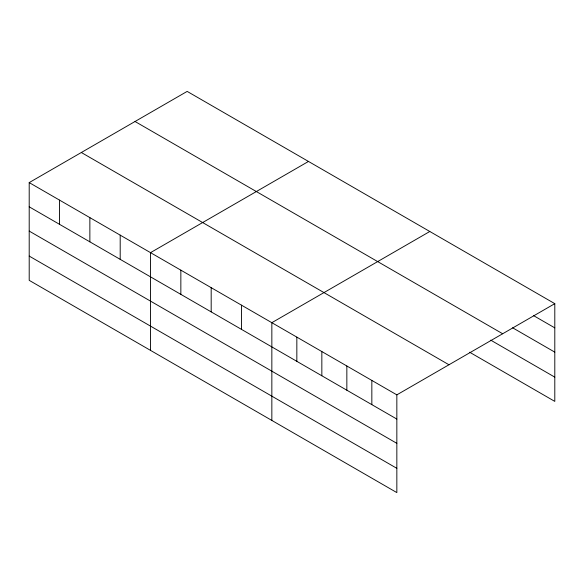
<?xml version="1.0" encoding="UTF-8"?>
<svg xmlns="http://www.w3.org/2000/svg" width="584" height="584" viewBox="0 0 584 584"><rect width="100%" height="100%" fill="white"/><g stroke="black" fill="none" stroke-linecap="round" stroke-linejoin="round"><path stroke-width="0.88" d="M29.2 182.602L396.843 394.857L396.843 492.597L29.2 280.342L29.2 182.602L187.157 91.403L554.8 303.658L554.8 401.398L469.646 352.232M308.483 161.447L150.519 252.646L150.519 350.385M429.802 231.49L271.845 322.689L271.845 420.429M396.843 394.857L554.8 303.658M533.703 315.696L554.8 327.872M512.613 327.785L554.8 352.137M135.035 121.501L502.671 333.756M490.735 340.151L554.8 377.14M81.329 152.504L448.965 364.759M29.2 206.816L396.843 419.071M29.2 231.082L396.843 443.336M29.2 256.077L396.843 468.331M371.84 380.425L371.84 404.639M346.845 365.993L346.845 390.207M321.842 351.553L321.842 375.775M296.84 337.121L296.84 361.335M241.513 305.176L241.513 329.391M211.182 287.671L211.182 311.885M180.85 270.158L180.85 294.373M120.195 235.133L120.195 259.347M89.863 217.62L89.863 241.842M59.531 200.115L59.531 224.329"/></g></svg>
